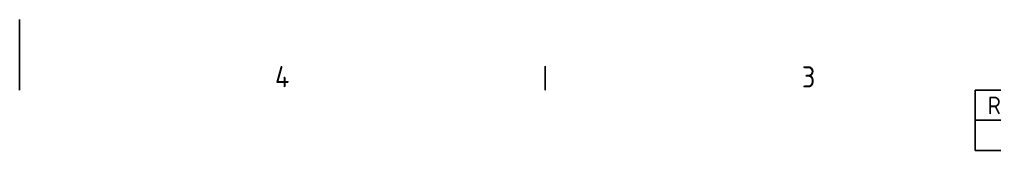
# Model space of a CAD drawing. Header units: millimetres. Extents: x 0 to 1188, y 0 to 840.
# Drawn here: x 594 to 869.5, y 802.9 to 840 of the extents above; entities that cross this region are included whole.
import ezdxf

# ---------------------------------------------------------------- set-up
doc = ezdxf.new("R2010")
doc.units = ezdxf.units.MM
doc.header["$LTSCALE"] = 2
doc.layers.get('0').update_dxf_attribs({"color": 3, "lineweight": 25})
doc.layers.add('경계(ISO)', color=7, linetype='Continuous', lineweight=25)
doc.layers.add('기호(ISO)', color=5, linetype='Continuous', lineweight=25)
doc.styles.add('ISO ProportionalPSTEK', font='isocp.shx')
doc.styles.add('문자 텍스트_PSTEK_POSCO', font='isocp.shx')

# ---------------------------------------------------------------- blocks, each defined once
blk = doc.blocks.new('경계 Default Border')
at = {"layer": '경계(ISO)'}
blk.add_line((371.25, 410), (371.25, 413.4), dxfattribs=at)
at = {"layer": '경계(ISO)', "flags": 128}
blk.add_lwpolyline([(297, 420), (297, 410)], dxfattribs=at)
at = {"layer": '경계(ISO)', "color": 2, "char_height": 3, "attachment_point": 7, "style": '문자 텍스트_PSTEK_POSCO'}
for s, insert in [('4', (333.1, 410.4)), ('3', (407.54, 410.37))]:
    blk.add_mtext(s, dxfattribs=dict(at, insert=insert))
blk = doc.blocks.new('리비전 내역')
at = {"layer": '기호(ISO)'}
for p, q in [((432, 410), (584, 410)), ((432, 410), (432, 405.72)), ((447, 410), (447, 405.72)), ((462, 410), (462, 405.72)), ((539, 410), (539, 405.72)), ((554, 410), (554, 405.72)), ((569, 410), (569, 405.72)), ((584, 410), (584, 405.72)), ((432, 405.72), (584, 405.72)), ((432, 405.72), (432, 401.44)), ((447, 405.72), (447, 401.44)), ((462, 405.72), (462, 401.44)), ((539, 405.72), (539, 401.44)), ((554, 405.72), (554, 401.44)), ((569, 405.72), (569, 401.44)), ((584, 405.72), (584, 401.44)), ((432, 401.44), (584, 401.44))]:
    blk.add_line(p, q, dxfattribs=at)
at = {"layer": '기호(ISO)', "color": 2, "char_height": 2.5, "attachment_point": 7, "style": 'ISO ProportionalPSTEK'}
for s, insert in [('REV.NO', (433.79, 406.58)), ('DATE', (450.31, 406.58)), ('DESCRIPTION OF REVISION', (479.51, 406.58)), ('DRA.BY', (540.48, 406.58)), ('CH.BY', (556.86, 406.58)), ('APP.BY', (570.48, 406.58))]:
    blk.add_mtext(s, dxfattribs=dict(at, insert=insert))

msp = doc.modelspace()

# ---------------------------------------------------------------- block references
at = {"xscale": 2, "yscale": 2, "zscale": 2}
msp.add_blockref('경계 Default Border', (0, 0), dxfattribs=at)
at = {"layer": '기호(ISO)', "xscale": 2, "yscale": 2, "zscale": 2}
msp.add_blockref('리비전 내역', (0, 0), dxfattribs=at)

doc.saveas('drawing.dxf')
